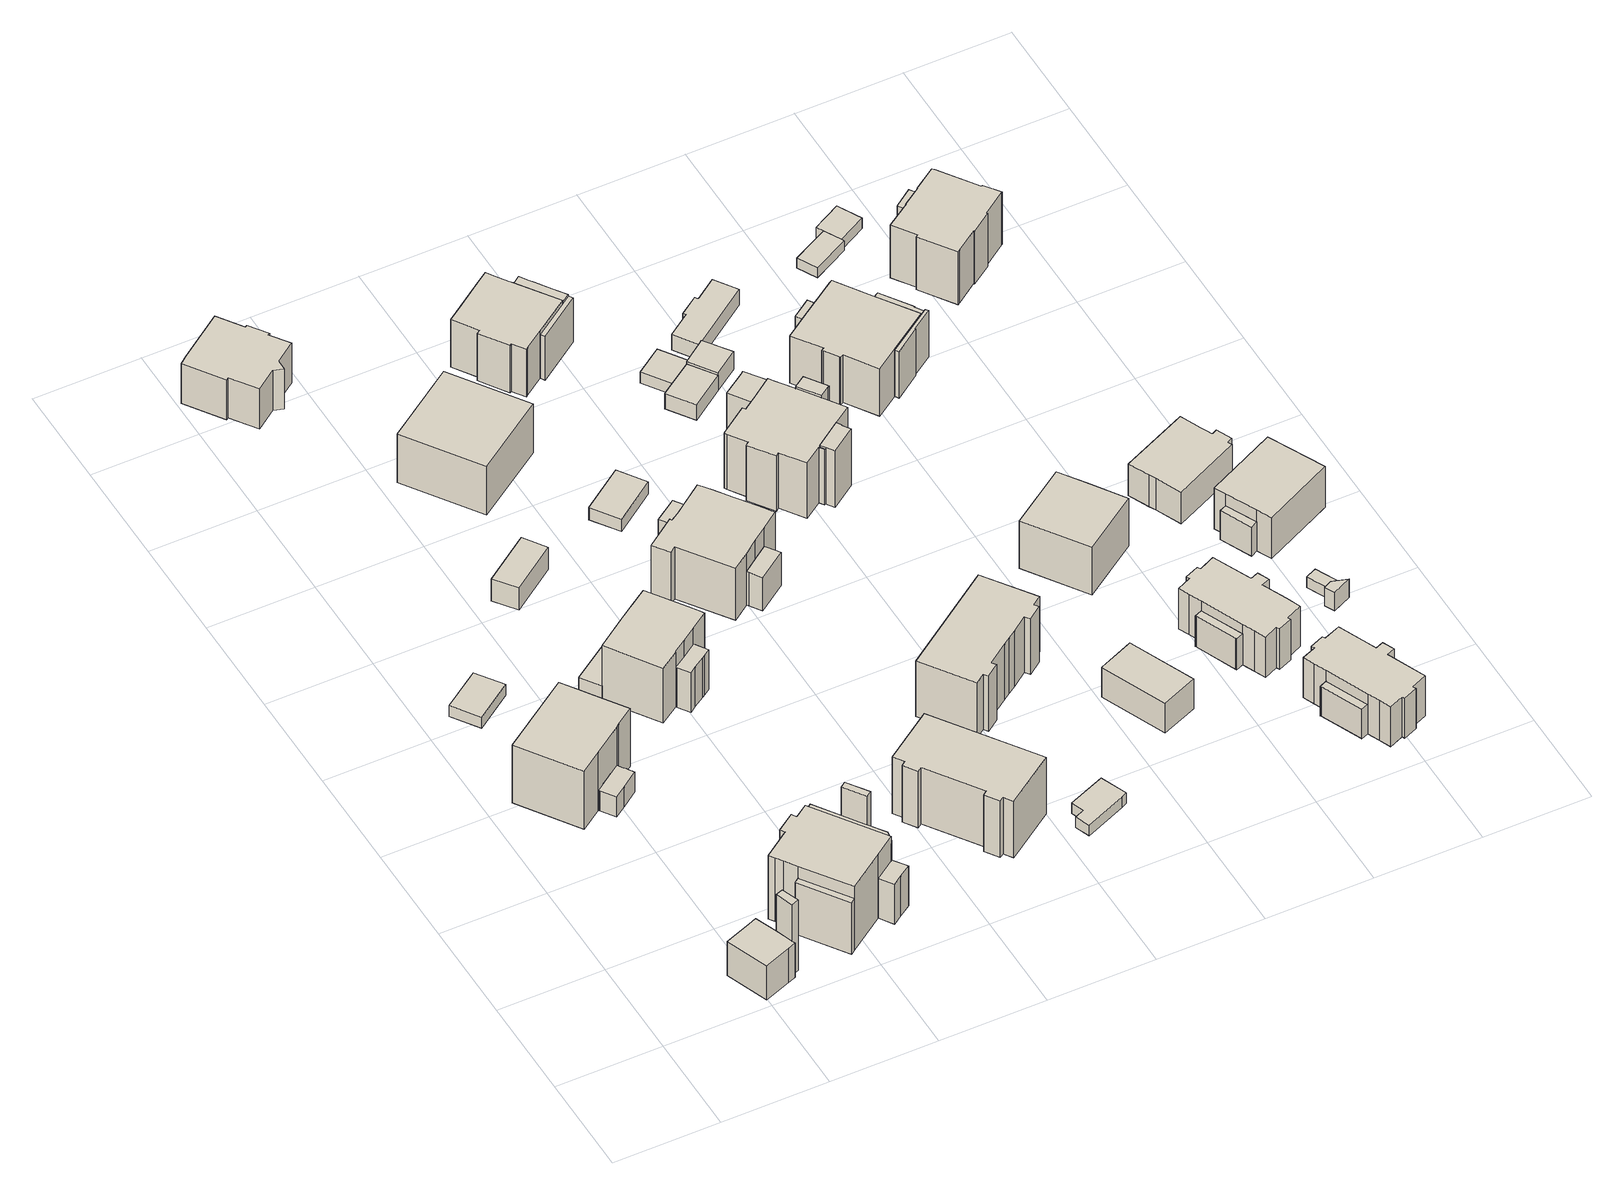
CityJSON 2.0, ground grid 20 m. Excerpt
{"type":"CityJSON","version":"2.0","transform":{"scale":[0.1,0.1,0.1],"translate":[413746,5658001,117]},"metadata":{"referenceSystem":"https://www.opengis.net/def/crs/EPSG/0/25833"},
"CityObjects":{
"building1":{"type":"Building","attributes":{"Dachtyp_tdc":"tdcGableRoof","Gemeindeschluessel":14612000,"Dachneigung":21.41,"QualitaetDacherkennung":20,"Geometrietyp2DReferenz":"3000","measuredHeight":9.11,"function":"31001_9998","roofType":"3100"},"geometry":[{"type":"Solid","lod":"1","boundaries":[[[[0,1,2,3,4,5,6,7]],[[8,9,10,11,12,13,14,15]],[[7,9,8,0]],[[6,10,9,7]],[[5,11,10,6]],[[4,12,11,5]],[[3,13,12,4]],[[2,14,13,3]],[[1,15,14,2]],[[0,8,15,1]]]]}]},
"building2":{"type":"Building","attributes":{"Dachtyp_tdc":"tdcFreeFormRoof","Gemeindeschluessel":14612000,"Dachneigung":42.29,"QualitaetDacherkennung":13,"Geometrietyp2DReferenz":"3000","measuredHeight":16.33,"function":"31001_9998","roofType":"5000"},"geometry":[{"type":"Solid","lod":"1","boundaries":[[[[16,17,18,19,20]],[[21,22,23,24,25]],[[20,22,21,16]],[[19,23,22,20]],[[18,24,23,19]],[[17,25,24,18]],[[16,21,25,17]]]]}]},
"building3":{"type":"Building","attributes":{"Gemeindeschluessel":14612000,"Geometrietyp2DReferenz":"3000","function":"31001_9998","roofType":"9999"},"children":["building3-1","building3-2"]},
"building3-1":{"type":"BuildingPart","attributes":{"Dachtyp_tdc":"tdcHipRoof","Dachneigung":35.05,"QualitaetDacherkennung":49,"Geometrietyp2DReferenz":"3000","measuredHeight":15.62,"roofType":"3200"},"parents":["building3"],"geometry":[{"type":"Solid","lod":"1","boundaries":[[[[26,27,28,29,30,31,32,33,34,35]],[[36,37,38,39,40,41,42,43,44,45]],[[35,36,45,26]],[[34,37,36,35]],[[33,38,37,34]],[[32,39,38,33]],[[31,40,39,32]],[[30,41,40,31]],[[29,42,41,30]],[[28,43,42,29]],[[27,44,43,28]],[[26,45,44,27]]]]}]},
"building3-2":{"type":"BuildingPart","attributes":{"Dachtyp_tdc":"tdcGableRoof","Dachneigung":49.03,"QualitaetDacherkennung":6,"Geometrietyp2DReferenz":"3000","measuredHeight":7.03,"roofType":"3100"},"parents":["building3"],"geometry":[{"type":"Solid","lod":"1","boundaries":[[[[46,47,48,49,50,51,52,53,54,55,56,57,58,59,60,61,62]],[[36,63,45,64,65,66,67,68,69,70,71,72,73,74,75,76,77]],[[61,63,36,62]],[[60,45,63,61]],[[59,64,45,60]],[[58,65,64,59]],[[57,66,65,58]],[[56,67,66,57]],[[55,68,67,56]],[[54,69,68,55]],[[53,70,69,54]],[[52,71,70,53]],[[51,72,71,52]],[[50,73,72,51]],[[49,74,73,50]],[[48,75,74,49]],[[47,76,75,48]],[[46,77,76,47]],[[62,36,77,46]]]]}]},
"building4":{"type":"Building","attributes":{"Dachtyp_tdc":"tdcPolyFlatRoof","Gemeindeschluessel":14612000,"Dachneigung":0,"QualitaetDacherkennung":64,"Geometrietyp2DReferenz":"3000","measuredHeight":2.48,"function":"31001_9998","roofType":"1000"},"geometry":[{"type":"Solid","lod":"1","boundaries":[[[[78,79,80,81]],[[82,83,84,85]],[[81,83,82,78]],[[80,84,83,81]],[[79,85,84,80]],[[78,82,85,79]]]]}]},
"building5":{"type":"Building","attributes":{"Gemeindeschluessel":14612000,"Geometrietyp2DReferenz":"3000","function":"31001_9998","roofType":"9999"},"children":["building5-1","building5-2","building5-3","building5-4","building5-5","building5-6"]},
"building5-1":{"type":"BuildingPart","attributes":{"Dachtyp_tdc":"tdcFreeFormRoof","Dachneigung":59.64,"QualitaetDacherkennung":2,"Geometrietyp2DReferenz":"3000","measuredHeight":18.87,"roofType":"5000"},"parents":["building5"],"geometry":[{"type":"Solid","lod":"1","boundaries":[[[[86,87,88,89]],[[90,91,92,93]],[[89,91,90,86]],[[88,92,91,89]],[[87,93,92,88]],[[86,90,93,87]]]]}]},
"building5-2":{"type":"BuildingPart","attributes":{"Dachtyp_tdc":"tdcTentRoof","Dachneigung":27.71,"QualitaetDacherkennung":39,"Geometrietyp2DReferenz":"3000","measuredHeight":16.35,"roofType":"3500"},"parents":["building5"],"geometry":[{"type":"Solid","lod":"1","boundaries":[[[[94,95,96,97,98,99,100,101,102,103,104,105]],[[106,107,108,109,110,111,112,113,114,115,116,117]],[[105,107,106,94]],[[104,108,107,105]],[[103,109,108,104]],[[102,110,109,103]],[[101,111,110,102]],[[100,112,111,101]],[[99,113,112,100]],[[98,114,113,99]],[[97,115,114,98]],[[96,116,115,97]],[[95,117,116,96]],[[94,106,117,95]]]]}]},
"building5-3":{"type":"BuildingPart","attributes":{"Dachtyp_tdc":"tdcPolyFlatRoof","Dachneigung":59.99,"QualitaetDacherkennung":26,"Geometrietyp2DReferenz":"3000","measuredHeight":12.76,"roofType":"2100"},"parents":["building5"],"geometry":[{"type":"Solid","lod":"1","boundaries":[[[[118,119,120,121]],[[122,112,111,123]],[[121,112,122,118]],[[120,111,112,121]],[[119,123,111,120]],[[118,122,123,119]]]]}]},
"building5-4":{"type":"BuildingPart","attributes":{"Dachtyp_tdc":"tdcPolyFlatRoof","Dachneigung":0,"QualitaetDacherkennung":16,"Geometrietyp2DReferenz":"3000","measuredHeight":13.18,"roofType":"1000"},"parents":["building5"],"geometry":[{"type":"Solid","lod":"1","boundaries":[[[[124,125,126,127,128,129,130]],[[131,109,108,107,132,133,134]],[[130,109,131,124]],[[129,108,109,130]],[[128,107,108,129]],[[127,132,107,128]],[[126,133,132,127]],[[125,134,133,126]],[[124,131,134,125]]]]}]},
"building5-5":{"type":"BuildingPart","attributes":{"Dachtyp_tdc":"tdcPolyFlatRoof","Dachneigung":0,"QualitaetDacherkennung":54,"Geometrietyp2DReferenz":"3000","measuredHeight":9.12,"roofType":"1000"},"parents":["building5"],"geometry":[{"type":"Solid","lod":"1","boundaries":[[[[135,136,137,138,139]],[[109,140,141,142,110]],[[138,140,109,139]],[[137,141,140,138]],[[136,142,141,137]],[[135,110,142,136]],[[139,109,110,135]]]]}]},
"building5-6":{"type":"BuildingPart","attributes":{"Dachtyp_tdc":"tdcFreeFormRoof","Dachneigung":75.92,"QualitaetDacherkennung":26,"Geometrietyp2DReferenz":"3000","measuredHeight":13,"roofType":"5000"},"parents":["building5"],"geometry":[{"type":"Solid","lod":"1","boundaries":[[[[143,144,145,146,147]],[[148,90,93,133,132]],[[147,90,148,143]],[[146,93,90,147]],[[145,133,93,146]],[[144,132,133,145]],[[143,148,132,144]]]]}]},
"building6":{"type":"Building","attributes":{"Dachtyp_tdc":"tdcHipRoof","Gemeindeschluessel":14612000,"Dachneigung":18.94,"QualitaetDacherkennung":53,"Geometrietyp2DReferenz":"3000","measuredHeight":10.47,"function":"31001_9998","roofType":"3200"},"geometry":[{"type":"Solid","lod":"1","boundaries":[[[[149,150,151,152,153,154,155,156,157,158,159,160,161,162,163]],[[164,165,166,167,168,169,170,171,172,173,174,175,176,177,178]],[[163,165,164,149]],[[162,166,165,163]],[[161,167,166,162]],[[160,168,167,161]],[[159,169,168,160]],[[158,170,169,159]],[[157,171,170,158]],[[156,172,171,157]],[[155,173,172,156]],[[154,174,173,155]],[[153,175,174,154]],[[152,176,175,153]],[[151,177,176,152]],[[150,178,177,151]],[[149,164,178,150]]]]}]},
"building7":{"type":"Building","attributes":{"Gemeindeschluessel":14612000,"Geometrietyp2DReferenz":"3000","function":"31001_9998","roofType":"9999"},"children":["building7-1","building7-2","building7-3","building7-4"]},
"building7-1":{"type":"BuildingPart","attributes":{"Dachtyp_tdc":"tdcPolyFlatRoof","Dachneigung":5.6,"QualitaetDacherkennung":37,"Geometrietyp2DReferenz":"3000","measuredHeight":6.48,"roofType":"2100"},"parents":["building7"],"geometry":[{"type":"Solid","lod":"1","boundaries":[[[[179,180,181,182,183,184,185,186]],[[187,188,189,190,191,192,193,194]],[[185,188,187,186]],[[184,189,188,185]],[[183,190,189,184]],[[182,191,190,183]],[[181,192,191,182]],[[180,193,192,181]],[[179,194,193,180]],[[186,187,194,179]]]]}]},
"building7-2":{"type":"BuildingPart","attributes":{"Dachtyp_tdc":"tdcFreeFormRoof","Dachneigung":27.62,"QualitaetDacherkennung":18,"Geometrietyp2DReferenz":"3000","measuredHeight":3.86,"roofType":"5000"},"parents":["building7"],"geometry":[{"type":"Solid","lod":"1","boundaries":[[[[195,196,197,198]],[[199,200,201,202]],[[198,200,199,195]],[[197,201,200,198]],[[196,202,201,197]],[[195,199,202,196]]]]}]},
"building7-3":{"type":"BuildingPart","attributes":{"Dachtyp_tdc":"tdcGableRoof","Dachneigung":28.64,"QualitaetDacherkennung":54,"Geometrietyp2DReferenz":"3000","measuredHeight":14.42,"roofType":"3100"},"parents":["building7"],"geometry":[{"type":"Solid","lod":"1","boundaries":[[[[203,204,205,206,207,208,209,210,211,212,213,214,215]],[[187,194,216,217,218,219,220,221,222,201,223,200,224]],[[215,194,187,203]],[[214,216,194,215]],[[213,217,216,214]],[[212,218,217,213]],[[211,219,218,212]],[[210,220,219,211]],[[209,221,220,210]],[[208,222,221,209]],[[207,201,222,208]],[[206,223,201,207]],[[205,200,223,206]],[[204,224,200,205]],[[203,187,224,204]]]]}]},
"building7-4":{"type":"BuildingPart","attributes":{"Dachtyp_tdc":"tdcGableRoof","Dachneigung":47.42,"QualitaetDacherkennung":2,"Geometrietyp2DReferenz":"3000","measuredHeight":11.11,"roofType":"3100"},"parents":["building7"],"geometry":[{"type":"Solid","lod":"1","boundaries":[[[[225,226,227,228,229,230,231,232,233,234,235]],[[236,237,238,239,240,241,221,220,242,218,243]],[[235,237,236,225]],[[234,238,237,235]],[[233,239,238,234]],[[232,240,239,233]],[[231,241,240,232]],[[230,221,241,231]],[[229,220,221,230]],[[228,242,220,229]],[[227,218,242,228]],[[226,243,218,227]],[[225,236,243,226]]]]}]},
"building8":{"type":"Building","attributes":{"Dachtyp_tdc":"tdcHipAndGableRoof","Gemeindeschluessel":14612000,"Dachneigung":66.53,"QualitaetDacherkennung":8,"Geometrietyp2DReferenz":"3000","measuredHeight":8.51,"function":"31001_9998","roofType":"5000"},"geometry":[{"type":"Solid","lod":"1","boundaries":[[[[244,245,246,247]],[[248,249,250,251]],[[247,249,248,244]],[[246,250,249,247]],[[245,251,250,246]],[[244,248,251,245]]]]}]},
"building9":{"type":"Building","attributes":{"Dachtyp_tdc":"tdcPolyFlatRoof","Gemeindeschluessel":14612000,"Dachneigung":0,"QualitaetDacherkennung":41,"Geometrietyp2DReferenz":"3000","measuredHeight":11.08,"function":"31001_9998","roofType":"1000"},"geometry":[{"type":"Solid","lod":"1","boundaries":[[[[252,253,254,255]],[[256,257,258,259]],[[255,257,256,252]],[[254,258,257,255]],[[253,259,258,254]],[[252,256,259,253]]]]}]},
"building10":{"type":"Building","attributes":{"Dachtyp_tdc":"tdcFreeFormRoof","Gemeindeschluessel":14612000,"Dachneigung":40.19,"QualitaetDacherkennung":58,"Geometrietyp2DReferenz":"3000","measuredHeight":15.66,"function":"31001_9998","roofType":"5000"},"geometry":[{"type":"Solid","lod":"1","boundaries":[[[[260,261,262,263,264,265,266,267,268,269,270,271]],[[272,273,274,275,276,277,278,279,280,281,282,283]],[[271,273,272,260]],[[270,274,273,271]],[[269,275,274,270]],[[268,276,275,269]],[[267,277,276,268]],[[266,278,277,267]],[[265,279,278,266]],[[264,280,279,265]],[[263,281,280,264]],[[262,282,281,263]],[[261,283,282,262]],[[260,272,283,261]]]]}]},
"building11":{"type":"Building","attributes":{"Gemeindeschluessel":14612000,"Geometrietyp2DReferenz":"3000","function":"31001_9998","roofType":"9999"},"children":["building11-1","building11-2","building11-3","building11-4"]},
"building11-1":{"type":"BuildingPart","attributes":{"Dachtyp_tdc":"tdcPolyFlatRoof","Dachneigung":0,"QualitaetDacherkennung":59,"Geometrietyp2DReferenz":"3000","measuredHeight":6.17,"roofType":"1000"},"parents":["building11"],"geometry":[{"type":"Solid","lod":"1","boundaries":[[[[284,285,286,287]],[[288,289,290,291]],[[287,289,288,284]],[[286,290,289,287]],[[285,291,290,286]],[[284,288,291,285]]]]}]},
"building11-2":{"type":"BuildingPart","attributes":{"Dachtyp_tdc":"tdcPolyFlatRoof","Dachneigung":0,"QualitaetDacherkennung":44,"Geometrietyp2DReferenz":"3000","measuredHeight":6.23,"roofType":"1000"},"parents":["building11"],"geometry":[{"type":"Solid","lod":"1","boundaries":[[[[292,293,294,295]],[[296,297,298,299]],[[295,297,296,292]],[[294,298,297,295]],[[293,299,298,294]],[[292,296,299,293]]]]}]},
"building11-3":{"type":"BuildingPart","attributes":{"Dachtyp_tdc":"tdcHipAndGableRoof","Dachneigung":45.97,"QualitaetDacherkennung":5,"Geometrietyp2DReferenz":"3000","measuredHeight":8.82,"roofType":"5000"},"parents":["building11"],"geometry":[{"type":"Solid","lod":"1","boundaries":[[[[300,301,302,303,304,305,306]],[[307,308,309,310,311,312,313]],[[306,308,307,300]],[[305,309,308,306]],[[304,310,309,305]],[[303,311,310,304]],[[302,312,311,303]],[[301,313,312,302]],[[300,307,313,301]]]]}]},
"building11-4":{"type":"BuildingPart","attributes":{"Dachtyp_tdc":"tdcGableRoof","Dachneigung":24.69,"QualitaetDacherkennung":29,"Geometrietyp2DReferenz":"3000","measuredHeight":13.78,"roofType":"3100"},"parents":["building11"],"geometry":[{"type":"Solid","lod":"1","boundaries":[[[[314,315,316,317,318,319,320,321,322,323,324,325,326,327,328,329,330]],[[331,299,298,332,333,308,334,313,335,336,337,338,339,340,341,288,291]],[[330,299,331,314]],[[329,298,299,330]],[[328,332,298,329]],[[327,333,332,328]],[[326,308,333,327]],[[325,334,308,326]],[[324,313,334,325]],[[323,335,313,324]],[[322,336,335,323]],[[321,337,336,322]],[[320,338,337,321]],[[319,339,338,320]],[[318,340,339,319]],[[317,341,340,318]],[[316,288,341,317]],[[315,291,288,316]],[[314,331,291,315]]]]}]},
"building12":{"type":"Building","attributes":{"Dachtyp_tdc":"tdcPolyFlatRoof","Gemeindeschluessel":14612000,"Dachneigung":0,"QualitaetDacherkennung":60,"Geometrietyp2DReferenz":"3000","measuredHeight":2.71,"function":"31001_9998","roofType":"1000"},"geometry":[{"type":"Solid","lod":"1","boundaries":[[[[342,343,344,345]],[[346,347,348,349]],[[345,347,346,342]],[[344,348,347,345]],[[343,349,348,344]],[[342,346,349,343]]]]}]},
"building13":{"type":"Building","attributes":{"Dachtyp_tdc":"tdcPolyFlatRoof","Gemeindeschluessel":14612000,"Dachneigung":4.47,"QualitaetDacherkennung":58,"Geometrietyp2DReferenz":"3000","measuredHeight":2.59,"function":"31001_9998","roofType":"2100"},"geometry":[{"type":"Solid","lod":"1","boundaries":[[[[350,351,352,353,354,355,356]],[[357,358,359,360,361,362,363]],[[356,358,357,350]],[[355,359,358,356]],[[354,360,359,355]],[[353,361,360,354]],[[352,362,361,353]],[[351,363,362,352]],[[350,357,363,351]]]]}]},
"building14":{"type":"Building","attributes":{"Dachtyp_tdc":"tdcFreeFormRoof","Gemeindeschluessel":14612000,"Dachneigung":40.86,"QualitaetDacherkennung":66,"Geometrietyp2DReferenz":"3000","measuredHeight":15.52,"function":"31001_9998","roofType":"5000"},"geometry":[{"type":"Solid","lod":"1","boundaries":[[[[364,365,366,367,368,369,370,371,372,373,374,375,376,377,378]],[[379,380,381,382,383,384,385,386,387,388,389,390,391,392,393]],[[378,380,379,364]],[[377,381,380,378]],[[376,382,381,377]],[[375,383,382,376]],[[374,384,383,375]],[[373,385,384,374]],[[372,386,385,373]],[[371,387,386,372]],[[370,388,387,371]],[[369,389,388,370]],[[368,390,389,369]],[[367,391,390,368]],[[366,392,391,367]],[[365,393,392,366]],[[364,379,393,365]]]]}]},
"building15":{"type":"Building","attributes":{"Gemeindeschluessel":14612000,"Geometrietyp2DReferenz":"3000","function":"31001_9998","roofType":"9999"},"children":["building15-1","building15-2","building15-3"]},
"building15-1":{"type":"BuildingPart","attributes":{"Dachtyp_tdc":"tdcHipRoof","Dachneigung":10.95,"QualitaetDacherkennung":28,"Geometrietyp2DReferenz":"3000","measuredHeight":12.32,"roofType":"3200"},"parents":["building15"],"geometry":[{"type":"Solid","lod":"1","boundaries":[[[[394,395,396,397,398,399,400,401,402,403,404,405,406,407,408]],[[409,410,411,412,413,414,415,416,417,418,419,420,421,422,423]],[[408,410,409,394]],[[407,411,410,408]],[[406,412,411,407]],[[405,413,412,406]],[[404,414,413,405]],[[403,415,414,404]],[[402,416,415,403]],[[401,417,416,402]],[[400,418,417,401]],[[399,419,418,400]],[[398,420,419,399]],[[397,421,420,398]],[[396,422,421,397]],[[395,423,422,396]],[[394,409,423,395]]]]}]},
"building15-2":{"type":"BuildingPart","attributes":{"Dachtyp_tdc":"tdcPolyFlatRoof","Dachneigung":33.27,"QualitaetDacherkennung":66,"Geometrietyp2DReferenz":"3000","measuredHeight":10.95,"roofType":"2100"},"parents":["building15"],"geometry":[{"type":"Solid","lod":"1","boundaries":[[[[424,425,426,427,428,429,430,431]],[[432,433,434,435,436,437,419,418]],[[431,433,432,424]],[[430,434,433,431]],[[429,435,434,430]],[[428,436,435,429]],[[427,437,436,428]],[[426,419,437,427]],[[425,418,419,426]],[[424,432,418,425]]]]}]},
"building15-3":{"type":"BuildingPart","attributes":{"Dachtyp_tdc":"tdcPolyFlatRoof","Dachneigung":33.32,"QualitaetDacherkennung":48,"Geometrietyp2DReferenz":"3000","measuredHeight":10.34,"roofType":"2100"},"parents":["building15"],"geometry":[{"type":"Solid","lod":"1","boundaries":[[[[438,439,440,441]],[[442,420,437,443]],[[441,420,442,438]],[[440,437,420,441]],[[439,443,437,440]],[[438,442,443,439]]]]}]},
"building16":{"type":"Building","attributes":{"Gemeindeschluessel":14612000,"Geometrietyp2DReferenz":"3000","function":"31001_9998","roofType":"9999"},"children":["building16-1","building16-2","building16-3","building16-4"]},
"building16-1":{"type":"BuildingPart","attributes":{"Dachtyp_tdc":"tdcPolyFlatRoof","Dachneigung":25.84,"QualitaetDacherkennung":28,"Geometrietyp2DReferenz":"3000","measuredHeight":13.62,"roofType":"2100"},"parents":["building16"],"geometry":[{"type":"Solid","lod":"1","boundaries":[[[[444,445,446,447,448,449,450]],[[451,452,453,454,455,456,457]],[[450,452,451,444]],[[449,453,452,450]],[[448,454,453,449]],[[447,455,454,448]],[[446,456,455,447]],[[445,457,456,446]],[[444,451,457,445]]]]}]},
"building16-2":{"type":"BuildingPart","attributes":{"Dachtyp_tdc":"tdcFreeFormRoof","Dachneigung":25.78,"QualitaetDacherkennung":55,"Geometrietyp2DReferenz":"3000","measuredHeight":14.5,"roofType":"5000"},"parents":["building16"],"geometry":[{"type":"Solid","lod":"1","boundaries":[[[[458,459,460,461,462,463,464,465,466,467,468,469,470,471,472,473,474,475,476,477,478,479,480,481]],[[482,483,484,485,486,487,488,489,490,491,453,492,452,451,493,494,495,496,497,498,499,500,501,502]],[[481,483,482,458]],[[480,484,483,481]],[[479,485,484,480]],[[478,486,485,479]],[[477,487,486,478]],[[476,488,487,477]],[[475,489,488,476]],[[474,490,489,475]],[[473,491,490,474]],[[472,453,491,473]],[[471,492,453,472]],[[470,452,492,471]],[[469,451,452,470]],[[468,493,451,469]],[[467,494,493,468]],[[466,495,494,467]],[[465,496,495,466]],[[464,497,496,465]],[[463,498,497,464]],[[462,499,498,463]],[[461,500,499,462]],[[460,501,500,461]],[[459,502,501,460]],[[458,482,502,459]]]]}]},
"building16-3":{"type":"BuildingPart","attributes":{"Dachtyp_tdc":"tdcCutGableRoof","Dachneigung":26.42,"QualitaetDacherkennung":43,"Geometrietyp2DReferenz":"3000","measuredHeight":13.61,"roofType":"9999"},"parents":["building16"],"geometry":[{"type":"Solid","lod":"1","boundaries":[[[[503,504,505,506,507]],[[508,509,510,487,486]],[[507,509,508,503]],[[506,510,509,507]],[[505,487,510,506]],[[504,486,487,505]],[[503,508,486,504]]]]}]},
"building16-4":{"type":"BuildingPart","attributes":{"Dachtyp_tdc":"tdcHipAndGableRoof","Dachneigung":23.86,"QualitaetDacherkennung":70,"Geometrietyp2DReferenz":"3000","measuredHeight":12.22,"roofType":"5000"},"parents":["building16"],"geometry":[{"type":"Solid","lod":"1","boundaries":[[[[511,512,513,514,515,516,517,518]],[[485,484,519,483,520,521,522,523]],[[518,484,485,511]],[[517,519,484,518]],[[516,483,519,517]],[[515,520,483,516]],[[514,521,520,515]],[[513,522,521,514]],[[512,523,522,513]],[[511,485,523,512]]]]}]},
"building17":{"type":"Building","attributes":{"Dachtyp_tdc":"tdcPolyFlatRoof","Gemeindeschluessel":14612000,"Dachneigung":5.53,"QualitaetDacherkennung":69,"Geometrietyp2DReferenz":"3000","measuredHeight":3.81,"function":"31001_9998","roofType":"2100"},"geometry":[{"type":"Solid","lod":"1","boundaries":[[[[524,525,526,527,528]],[[529,530,531,532,533]],[[528,530,529,524]],[[527,531,530,528]],[[526,532,531,527]],[[525,533,532,526]],[[524,529,533,525]]]]}]},
"building18":{"type":"Building","attributes":{"Dachtyp_tdc":"tdcPolyFlatRoof","Gemeindeschluessel":14612000,"Dachneigung":0,"QualitaetDacherkennung":80,"Geometrietyp2DReferenz":"3000","measuredHeight":2.5,"function":"31001_9998","roofType":"1000"},"geometry":[{"type":"Solid","lod":"1","boundaries":[[[[534,535,536,537,538]],[[539,540,541,542,543]],[[538,540,539,534]],[[537,541,540,538]],[[536,542,541,537]],[[535,543,542,536]],[[534,539,543,535]]]]}]},
"building19":{"type":"Building","attributes":{"Dachtyp_tdc":"tdcHipRoof","Gemeindeschluessel":14612000,"Dachneigung":21.93,"QualitaetDacherkennung":66,"Geometrietyp2DReferenz":"3000","measuredHeight":7.54,"function":"31001_9998","roofType":"3200"},"geometry":[{"type":"Solid","lod":"1","boundaries":[[[[544,545,546,547]],[[548,549,550,551]],[[547,549,548,544]],[[546,550,549,547]],[[545,551,550,546]],[[544,548,551,545]]]]}]},
"building20":{"type":"Building","attributes":{"Dachtyp_tdc":"tdcPolyFlatRoof","Gemeindeschluessel":14612000,"Dachneigung":4.64,"QualitaetDacherkennung":75,"Geometrietyp2DReferenz":"3000","measuredHeight":4.17,"function":"31001_9998","roofType":"2100"},"geometry":[{"type":"Solid","lod":"1","boundaries":[[[[552,553,554,555,556,557]],[[558,559,560,561,562,563]],[[557,559,558,552]],[[556,560,559,557]],[[555,561,560,556]],[[554,562,561,555]],[[553,563,562,554]],[[552,558,563,553]]]]}]},
"building21":{"type":"Building","attributes":{"Dachtyp_tdc":"tdcPolyFlatRoof","Gemeindeschluessel":14612000,"Dachneigung":0,"QualitaetDacherkennung":82,"Geometrietyp2DReferenz":"3000","measuredHeight":3.43,"function":"31001_9998","roofType":"1000"},"geometry":[{"type":"Solid","lod":"1","boundaries":[[[[564,565,566,567,568,569,570,571,572]],[[562,561,573,574,575,576,577,578,579]],[[572,561,562,564]],[[571,573,561,572]],[[570,574,573,571]],[[569,575,574,570]],[[568,576,575,569]],[[567,577,576,568]],[[566,578,577,567]],[[565,579,578,566]],[[564,562,579,565]]]]}]},
"building22":{"type":"Building","attributes":{"Dachtyp_tdc":"tdcFreeFormRoof","Gemeindeschluessel":14612000,"Dachneigung":44.27,"QualitaetDacherkennung":74,"Geometrietyp2DReferenz":"3000","measuredHeight":13.96,"function":"31001_9998","roofType":"5000"},"geometry":[{"type":"Solid","lod":"1","boundaries":[[[[580,581,582,583,584]],[[585,586,587,588,589]],[[584,586,585,580]],[[583,587,586,584]],[[582,588,587,583]],[[581,589,588,582]],[[580,585,589,581]]]]}]},
"building23":{"type":"Building","attributes":{"Gemeindeschluessel":14612000,"Geometrietyp2DReferenz":"3000","function":"31001_9998","roofType":"9999"},"children":["building23-1","building23-2"]},
"building23-1":{"type":"BuildingPart","attributes":{"Dachtyp_tdc":"tdcFreeFormRoof","Dachneigung":68.96,"QualitaetDacherkennung":30,"Geometrietyp2DReferenz":"3000","measuredHeight":7.98,"roofType":"5000"},"parents":["building23"],"geometry":[{"type":"Solid","lod":"1","boundaries":[[[[590,591,592,593,594,595]],[[596,597,598,599,600,601]],[[595,597,596,590]],[[594,598,597,595]],[[593,599,598,594]],[[592,600,599,593]],[[591,601,600,592]],[[590,596,601,591]]]]}]},
"building23-2":{"type":"BuildingPart","attributes":{"Dachtyp_tdc":"tdcPolyFlatRoof","Dachneigung":7.3,"QualitaetDacherkennung":71,"Geometrietyp2DReferenz":"3000","measuredHeight":9.9,"roofType":"2100"},"parents":["building23"],"geometry":[{"type":"Solid","lod":"1","boundaries":[[[[602,603,604,605,606,607,608,609,610,611,612,613,614,615,616,617,618,619,620,621,622]],[[600,623,624,625,626,627,628,629,630,631,632,633,634,635,636,637,638,639,640,641,601]],[[621,623,600,622]],[[620,624,623,621]],[[619,625,624,620]],[[618,626,625,619]],[[617,627,626,618]],[[616,628,627,617]],[[615,629,628,616]],[[614,630,629,615]],[[613,631,630,614]],[[612,632,631,613]],[[611,633,632,612]],[[610,634,633,611]],[[609,635,634,610]],[[608,636,635,609]],[[607,637,636,608]],[[606,638,637,607]],[[605,639,638,606]],[[604,640,639,605]],[[603,641,640,604]],[[602,601,641,603]],[[622,600,601,602]]]]}]},
"building24":{"type":"Building","attributes":{"Gemeindeschluessel":14612000,"Geometrietyp2DReferenz":"3000","function":"31001_9998","roofType":"9999"},"children":["building24-1","building24-2","building24-3","building24-4"]},
"building24-1":{"type":"BuildingPart","attributes":{"Dachtyp_tdc":"tdcFreeFormRoof","Dachneigung":75.01,"QualitaetDacherkennung":14,"Geometrietyp2DReferenz":"3000","measuredHeight":11.57,"roofType":"5000"},"parents":["building24"],"geometry":[{"type":"Solid","lod":"1","boundaries":[[[[642,643,644,645,646,647]],[[648,649,650,651,652,653]],[[647,649,648,642]],[[646,650,649,647]],[[645,651,650,646]],[[644,652,651,645]],[[643,653,652,644]],[[642,648,653,643]]]]}]},
"building24-2":{"type":"BuildingPart","attributes":{"Dachtyp_tdc":"tdcHipAndGableRoof","Dachneigung":13.66,"QualitaetDacherkennung":40,"Geometrietyp2DReferenz":"3000","measuredHeight":11.8,"roofType":"5000"},"parents":["building24"],"geometry":[{"type":"Solid","lod":"1","boundaries":[[[[654,655,656,657,658,659,660,661,662,663,664,665,666,667,668]],[[669,652,670,671,672,673,674,675,676,677,678,679,680,681,682]],[[668,652,669,654]],[[667,670,652,668]],[[666,671,670,667]],[[665,672,671,666]],[[664,673,672,665]],[[663,674,673,664]],[[662,675,674,663]],[[661,676,675,662]],[[660,677,676,661]],[[659,678,677,660]],[[658,679,678,659]],[[657,680,679,658]],[[656,681,680,657]],[[655,682,681,656]],[[654,669,682,655]]]]}]},
"building24-3":{"type":"BuildingPart","attributes":{"Dachtyp_tdc":"tdcPolyFlatRoof","Dachneigung":0,"QualitaetDacherkennung":58,"Geometrietyp2DReferenz":"3000","measuredHeight":4.84,"roofType":"1000"},"parents":["building24"],"geometry":[{"type":"Solid","lod":"1","boundaries":[[[[683,684,685,686,687,688]],[[689,679,678,690,691,692]],[[688,679,689,683]],[[687,678,679,688]],[[686,690,678,687]],[[685,691,690,686]],[[684,692,691,685]],[[683,689,692,684]]]]}]},
"building24-4":{"type":"BuildingPart","attributes":{"Dachtyp_tdc":"tdcFreeFormRoof","Dachneigung":11.71,"QualitaetDacherkennung":19,"Geometrietyp2DReferenz":"3000","measuredHeight":10.3,"roofType":"5000"},"parents":["building24"],"geometry":[{"type":"Solid","lod":"1","boundaries":[[[[693,694,695,696,697,698]],[[699,700,653,682,681,701]],[[698,700,699,693]],[[697,653,700,698]],[[696,682,653,697]],[[695,681,682,696]],[[694,701,681,695]],[[693,699,701,694]]]]}]},
"building25":{"type":"Building","attributes":{"Dachtyp_tdc":"tdcPolyFlatRoof","Gemeindeschluessel":14612000,"Dachneigung":0,"QualitaetDacherkennung":65,"Geometrietyp2DReferenz":"3000","measuredHeight":2.42,"function":"31001_9998","roofType":"1000"},"geometry":[{"type":"Solid","lod":"1","boundaries":[[[[702,703,704,705,706]],[[587,586,707,708,709]],[[706,586,587,702]],[[705,707,586,706]],[[704,708,707,705]],[[703,709,708,704]],[[702,587,709,703]]]]}]},
"building26":{"type":"Building","attributes":{"Gemeindeschluessel":14612000,"Geometrietyp2DReferenz":"3000","function":"31001_9998","roofType":"9999"},"children":["building26-1","building26-2"]},
"building26-1":{"type":"BuildingPart","attributes":{"Dachtyp_tdc":"tdcPolyFlatRoof","Dachneigung":7.03,"QualitaetDacherkennung":73,"Geometrietyp2DReferenz":"3000","measuredHeight":9.73,"roofType":"2100"},"parents":["building26"],"geometry":[{"type":"Solid","lod":"1","boundaries":[[[[710,711,712,713,714,715,716,717,718,719,720,721,722,723,724,725,726,727,728,729,730]],[[731,732,733,734,735,736,737,738,739,740,741,742,743,744,745,746,747,748,749,750,751]],[[730,731,751,710]],[[729,732,731,730]],[[728,733,732,729]],[[727,734,733,728]],[[726,735,734,727]],[[725,736,735,726]],[[724,737,736,725]],[[723,738,737,724]],[[722,739,738,723]],[[721,740,739,722]],[[720,741,740,721]],[[719,742,741,720]],[[718,743,742,719]],[[717,744,743,718]],[[716,745,744,717]],[[715,746,745,716]],[[714,747,746,715]],[[713,748,747,714]],[[712,749,748,713]],[[711,750,749,712]],[[710,751,750,711]]]]}]},
"building26-2":{"type":"BuildingPart","attributes":{"Dachtyp_tdc":"tdcFreeFormRoof","Dachneigung":67.37,"QualitaetDacherkennung":28,"Geometrietyp2DReferenz":"3000","measuredHeight":7.62,"roofType":"5000"},"parents":["building26"],"geometry":[{"type":"Solid","lod":"1","boundaries":[[[[752,753,754,755,756,757]],[[751,758,759,760,761,731]],[[756,758,751,757]],[[755,759,758,756]],[[754,760,759,755]],[[753,761,760,754]],[[752,731,761,753]],[[757,751,731,752]]]]}]},
"building27":{"type":"Building","attributes":{"Dachtyp_tdc":"tdcPolyFlatRoof","Gemeindeschluessel":14612000,"Dachneigung":5.27,"QualitaetDacherkennung":79,"Geometrietyp2DReferenz":"3000","measuredHeight":2.44,"function":"31001_9998","roofType":"2100"},"geometry":[{"type":"Solid","lod":"1","boundaries":[[[[762,763,764,765,766]],[[767,768,769,770,771]],[[766,768,767,762]],[[765,769,768,766]],[[764,770,769,765]],[[763,771,770,764]],[[762,767,771,763]]]]}]},
"building28":{"type":"Building","attributes":{"Gemeindeschluessel":14612000,"Geometrietyp2DReferenz":"3000","function":"31001_9998","roofType":"9999"},"children":["building28-1","building28-2"]},
"building28-1":{"type":"BuildingPart","attributes":{"Dachtyp_tdc":"tdcPolyFlatRoof","Dachneigung":3.31,"QualitaetDacherkennung":64,"Geometrietyp2DReferenz":"3000","measuredHeight":2.41,"roofType":"2100"},"parents":["building28"],"geometry":[{"type":"Solid","lod":"1","boundaries":[[[[772,773,774,775,776]],[[777,778,779,780,781]],[[776,778,777,772]],[[775,779,778,776]],[[774,780,779,775]],[[773,781,780,774]],[[772,777,781,773]]]]}]},
"building28-2":{"type":"BuildingPart","attributes":{"Dachtyp_tdc":"tdcFreeFormRoof","Dachneigung":63.17,"QualitaetDacherkennung":5,"Geometrietyp2DReferenz":"3000","measuredHeight":5.16,"roofType":"5000"},"parents":["building28"],"geometry":[{"type":"Solid","lod":"1","boundaries":[[[[782,783,784,785]],[[786,787,781,780]],[[785,787,786,782]],[[784,781,787,785]],[[783,780,781,784]],[[782,786,780,783]]]]}]},
"building29":{"type":"Building","attributes":{"Dachtyp_tdc":"tdcGableRoof","Gemeindeschluessel":14612000,"Dachneigung":10.46,"QualitaetDacherkennung":59,"Geometrietyp2DReferenz":"3000","measuredHeight":7.95,"function":"31001_9998","roofType":"3100"},"geometry":[{"type":"Solid","lod":"1","boundaries":[[[[788,789,790,791,792,793,794,795,796,797,798,799]],[[800,801,802,803,804,805,806,807,808,809,810,811]],[[799,801,800,788]],[[798,802,801,799]],[[797,803,802,798]],[[796,804,803,797]],[[795,805,804,796]],[[794,806,805,795]],[[793,807,806,794]],[[792,808,807,793]],[[791,809,808,792]],[[790,810,809,791]],[[789,811,810,790]],[[788,800,811,789]]]]}]},
"building30":{"type":"Building","attributes":{"Dachtyp_tdc":"tdcPolyFlatRoof","Gemeindeschluessel":14612000,"Dachneigung":5,"QualitaetDacherkennung":78,"Geometrietyp2DReferenz":"3000","measuredHeight":2.55,"function":"31001_9998","roofType":"2100"},"geometry":[{"type":"Solid","lod":"1","boundaries":[[[[766,765,812,813,814]],[[815,816,817,818,819]],[[814,816,815,766]],[[813,817,816,814]],[[812,818,817,813]],[[765,819,818,812]],[[766,815,819,765]]]]}]},
"building31":{"type":"Building","attributes":{"Gemeindeschluessel":14612000,"Geometrietyp2DReferenz":"3000","function":"31001_9998","roofType":"9999"},"children":["building31-1","building31-2"]},
"building31-1":{"type":"BuildingPart","attributes":{"Dachtyp_tdc":"tdcGableRoof","Dachneigung":47.08,"QualitaetDacherkennung":3,"Geometrietyp2DReferenz":"3000","measuredHeight":8.64,"roofType":"3100"},"parents":["building31"],"geometry":[{"type":"Solid","lod":"1","boundaries":[[[[820,821,822,823]],[[824,825,826,827]],[[823,824,827,820]],[[822,825,824,823]],[[821,826,825,822]],[[820,827,826,821]]]]}]},
"building31-2":{"type":"BuildingPart","attributes":{"Dachtyp_tdc":"tdcHipRoof","Dachneigung":10,"QualitaetDacherkennung":73,"Geometrietyp2DReferenz":"3000","measuredHeight":9.86,"roofType":"3200"},"parents":["building31"],"geometry":[{"type":"Solid","lod":"1","boundaries":[[[[828,829,830,831,832,833,834]],[[835,836,827,826,837,838,839]],[[834,836,835,828]],[[833,827,836,834]],[[832,826,827,833]],[[831,837,826,832]],[[830,838,837,831]],[[829,839,838,830]],[[828,835,839,829]]]]}]},
"building32":{"type":"Building","attributes":{"Gemeindeschluessel":14612000,"Geometrietyp2DReferenz":"3000","function":"31001_9998","roofType":"9999"},"children":["building32-1","building32-2","building32-3"]},
"building32-1":{"type":"BuildingPart","attributes":{"Dachtyp_tdc":"tdcCutTentRoof","Dachneigung":32.52,"QualitaetDacherkennung":64,"Geometrietyp2DReferenz":"3000","measuredHeight":13.92,"roofType":"9999"},"parents":["building32"],"geometry":[{"type":"Solid","lod":"1","boundaries":[[[[840,841,842,843,844,845,846,847,848,849,850,851,852,853,854,855,856,857,858]],[[859,860,861,862,863,864,865,866,867,868,869,870,871,872,873,874,875,876,877]],[[858,860,859,840]],[[857,861,860,858]],[[856,862,861,857]],[[855,863,862,856]],[[854,864,863,855]],[[853,865,864,854]],[[852,866,865,853]],[[851,867,866,852]],[[850,868,867,851]],[[849,869,868,850]],[[848,870,869,849]],[[847,871,870,848]],[[846,872,871,847]],[[845,873,872,846]],[[844,874,873,845]],[[843,875,874,844]],[[842,876,875,843]],[[841,877,876,842]],[[840,859,877,841]]]]}]},
"building32-2":{"type":"BuildingPart","attributes":{"Dachtyp_tdc":"tdcPolyFlatRoof","Dachneigung":7.12,"QualitaetDacherkennung":53,"Geometrietyp2DReferenz":"3000","measuredHeight":6.45,"roofType":"2100"},"parents":["building32"],"geometry":[{"type":"Solid","lod":"1","boundaries":[[[[878,879,880,881,882,883,884,885]],[[886,887,888,889,890,873,872,871]],[[885,887,886,878]],[[884,888,887,885]],[[883,889,888,884]],[[882,890,889,883]],[[881,873,890,882]],[[880,872,873,881]],[[879,871,872,880]],[[878,886,871,879]]]]}]},
"building32-3":{"type":"BuildingPart","attributes":{"Dachtyp_tdc":"tdcPolyFlatRoof","Dachneigung":29.06,"QualitaetDacherkennung":41,"Geometrietyp2DReferenz":"3000","measuredHeight":11.35,"roofType":"2100"},"parents":["building32"],"geometry":[{"type":"Solid","lod":"1","boundaries":[[[[891,892,893,894,895]],[[896,869,868,867,897]],[[895,869,896,891]],[[894,868,869,895]],[[893,867,868,894]],[[892,897,867,893]],[[891,896,897,892]]]]}]}
},
"vertices":[
[211,99,101],[161,80,101],[191,0,101],[241,19,101],[256,25,101],[254,31,101],[242,64,101],[226,105,101],[211,99,23],[226,105,23],[242,64,23],[254,31,23],[256,25,23],[241,19,23],[191,0,23],[161,80,23],
[256,69,184],[242,64,184],[254,31,184],[268,36,184],[257,66,184],[256,69,24],[257,66,24],[268,36,24],[254,31,24],[242,64,24],
[215,564,142],[222,569,142],[255,592,142],[228,631,142],[211,656,142],[203,668,142],[181,700,142],[47,608,142],[121,499,142],[162,527,142],[162,527,10],[121,499,10],[47,608,10],[181,700,10],[203,668,10],[211,656,10],[228,631,10],[255,592,10],[222,569,10],[215,564,10],
[164,524,56],[181,499,56],[203,514,56],[234,536,56],[233,537,56],[231,540,56],[229,543,56],[227,546,56],[226,548,56],[225,550,56],[222,553,56],[220,556,56],[218,559,56],[217,561,56],[215,564,56],[184,542,56],[162,527,56],[184,542,10],[217,561,10],[218,559,10],[220,556,10],[222,553,10],[225,550,10],[226,548,10],[227,546,10],[229,543,10],[231,540,10],[233,537,10],[234,536,10],[203,514,10],[181,499,10],[164,524,10],
[85,785,33],[155,834,33],[121,882,33],[51,834,33],[85,785,8],[51,834,8],[121,882,8],[155,834,8],
[442,215,205],[469,176,205],[479,183,205],[452,222,205],[442,215,21],[452,222,21],[479,183,21],[469,176,21],
[359,232,166],[326,209,166],[332,201,166],[282,166,166],[289,156,166],[298,143,166],[313,121,166],[372,37,166],[440,84,166],[479,111,166],[389,240,166],[365,223,166],[359,232,21],[365,223,21],[389,240,21],[479,111,21],[440,84,21],[372,37,21],[313,121,21],[298,143,21],[289,156,21],[282,166,21],[332,201,21],[326,209,21],
[304,115,139],[363,30,139],[372,37,139],[313,121,139],[304,115,21],[363,30,21],
[481,113,153],[484,134,153],[460,169,153],[404,250,153],[365,223,153],[389,240,153],[479,111,153],[481,113,21],[404,250,21],[460,169,21],[484,134,21],
[440,84,112],[457,59,112],[475,71,112],[497,86,112],[479,111,112],[497,86,21],[475,71,21],[457,59,21],
[413,257,139],[404,250,139],[460,169,139],[469,176,139],[442,215,139],[413,257,21],
[163,1663,107],[139,1697,107],[135,1694,107],[103,1740,107],[18,1680,107],[7,1671,107],[4,1669,107],[51,1601,107],[55,1604,107],[88,1557,107],[127,1585,107],[145,1579,107],[146,1599,107],[184,1626,107],[159,1661,107],[163,1663,16],[159,1661,16],[184,1626,16],[146,1599,16],[145,1579,16],[127,1585,16],[88,1557,16],[55,1604,16],[51,1601,16],[4,1669,16],[7,1671,16],[18,1680,16],[103,1740,16],[135,1694,16],[139,1697,16],
[453,765,68],[471,777,68],[453,802,68],[457,816,68],[445,833,68],[433,834,68],[426,845,68],[407,832,68],[407,832,7],[426,845,7],[433,834,7],[445,833,7],[457,816,7],[453,802,7],[471,777,7],[453,765,7],
[345,841,40],[264,786,40],[288,751,40],[368,806,40],[345,841,7],[368,806,7],[288,751,7],[264,786,7],
[407,832,132],[373,809,132],[368,806,132],[347,792,132],[288,751,132],[351,658,132],[386,681,132],[386,682,132],[411,698,132],[437,716,132],[470,739,132],[464,749,132],[453,765,132],[464,749,7],[470,739,7],[437,716,7],[411,698,7],[386,682,7],[386,681,7],[351,658,7],[347,792,7],[373,809,7],
[453,692,97],[439,713,97],[437,716,97],[419,704,97],[386,682,97],[386,681,97],[388,679,97],[402,658,97],[415,667,97],[435,680,97],[441,684,97],[453,692,7],[441,684,7],[435,680,7],[415,667,7],[402,658,7],[388,679,7],[419,704,7],[439,713,7],
[325,1099,58],[237,1037,58],[267,997,58],[353,1058,58],[325,1099,8],[353,1058,8],[267,997,8],[237,1037,8],
[320,1208,127],[454,1300,127],[361,1435,127],[227,1343,127],[320,1208,16],[227,1343,16],[361,1435,16],[454,1300,16],
[661,134,156],[678,109,156],[686,114,156],[697,98,156],[791,163,156],[664,345,156],[571,281,156],[584,262,156],[576,256,156],[593,232,156],[601,238,156],[669,140,156],[661,134,27],[669,140,27],[601,238,27],[593,232,27],[576,256,27],[584,262,27],[571,281,27],[664,345,27],[791,163,27],[697,98,27],[686,114,27],[678,109,27],
[558,975,78],[598,1004,78],[572,1041,78],[531,1013,78],[558,975,16],[531,1013,16],[572,1041,16],[598,1004,16],
[650,964,79],[635,953,79],[669,905,79],[685,916,79],[650,964,16],[685,916,16],[669,905,16],[635,953,16],
[623,848,92],[594,827,92],[597,823,92],[611,802,92],[665,840,92],[650,861,92],[647,865,92],[623,848,16],[647,865,16],[650,861,16],[665,840,16],[611,802,16],[597,823,16],[594,827,16],
[615,981,134],[598,1004,134],[558,975,134],[539,961,134],[523,951,134],[521,955,134],[466,916,134],[487,886,134],[498,894,134],[562,804,134],[594,827,134],[620,846,134],[647,865,134],[680,889,134],[676,894,134],[669,905,134],[635,953,134],[615,981,16],[676,894,16],[680,889,16],[620,846,16],[562,804,16],[498,894,16],[487,886,16],[466,916,16],[521,955,16],[523,951,16],[539,961,16],
[461,1121,44],[495,1072,44],[574,1128,44],[540,1177,44],[461,1121,16],[540,1177,16],[574,1128,16],[495,1072,16],
[822,72,66],[900,105,66],[910,110,66],[890,159,66],[821,131,66],[830,107,66],[811,99,66],[822,72,42],[811,99,42],[830,107,42],[821,131,42],[890,159,42],[910,110,42],[900,105,42],
[957,497,154],[893,588,154],[710,460,154],[774,369,154],[792,382,154],[798,374,154],[822,391,154],[816,399,154],[856,427,154],[869,436,154],[884,446,154],[913,467,154],[920,458,154],[946,477,154],[940,485,154],[957,497,28],[940,485,28],[946,477,28],[920,458,28],[913,467,28],[884,446,28],[869,436,28],[856,427,28],[816,399,28],[822,391,28],[798,374,28],[792,382,28],[774,369,28],[710,460,28],[893,588,28],
[484,1436,128],[487,1438,128],[503,1415,128],[507,1418,128],[543,1443,128],[608,1488,128],[556,1562,128],[552,1568,128],[538,1588,128],[528,1604,128],[499,1584,128],[455,1553,128],[427,1534,128],[457,1490,128],[450,1486,128],[484,1436,20],[450,1486,20],[457,1490,20],[427,1534,20],[455,1553,20],[499,1584,20],[528,1604,20],[538,1588,20],[552,1568,20],[556,1562,20],[608,1488,20],[543,1443,20],[507,1418,20],[503,1415,20],[487,1438,20],
[572,1574,123],[556,1562,123],[608,1488,123],[625,1500,123],[608,1524,123],[589,1552,123],[584,1559,123],[574,1575,123],[572,1574,20],[574,1575,20],[584,1559,20],[589,1552,20],[608,1524,20],[625,1500,20],
[548,1435,120],[630,1492,120],[625,1500,120],[543,1443,120],[548,1435,20],[630,1492,20],
[813,965,153],[823,951,153],[870,983,153],[860,998,153],[861,999,153],[855,1008,153],[807,974,153],[813,965,24],[807,974,24],[855,1008,24],[861,999,24],[860,998,24],[870,983,24],[823,951,24],
[742,1107,150],[738,1112,150],[685,1075,150],[688,1070,150],[710,1038,150],[703,1033,150],[735,988,150],[741,993,150],[771,950,150],[805,973,150],[811,964,150],[813,965,150],[807,974,150],[831,991,150],[855,1008,150],[855,1009,150],[890,1033,150],[870,1062,150],[866,1068,150],[863,1072,150],[836,1111,150],[810,1147,150],[807,1153,150],[765,1123,150],[742,1107,24],[765,1123,24],[807,1153,24],[810,1147,24],[836,1111,24],[863,1072,24],[866,1068,24],[870,1062,24],[890,1033,24],[855,1009,24],[831,991,24],[811,964,24],[805,973,24],[771,950,24],[741,993,24],[735,988,24],[703,1033,24],[710,1038,24],[688,1070,24],[685,1075,24],[738,1112,24],
[857,1125,155],[836,1111,155],[863,1072,155],[882,1085,155],[884,1086,155],[857,1125,24],[884,1086,24],[882,1085,24],
[810,1147,139],[816,1151,139],[784,1196,139],[779,1192,139],[737,1164,139],[765,1123,139],[786,1138,139],[807,1153,139],[786,1138,24],[737,1164,24],[779,1192,24],[784,1196,24],[816,1151,24],
[687,1283,58],[720,1235,58],[783,1279,58],[750,1326,58],[716,1303,58],[687,1283,23],[716,1303,23],[750,1326,23],[783,1279,23],[720,1235,23],
[716,1303,47],[750,1326,47],[765,1337,47],[729,1389,47],[680,1355,47],[716,1303,22],[680,1355,22],[729,1389,22],[765,1337,22],[750,1326,22],
[1043,225,108],[1110,253,108],[1058,375,108],[991,347,108],[1043,225,40],[991,347,40],[1058,375,40],[1110,253,40],
[783,1279,64],[828,1310,64],[794,1358,64],[789,1354,64],[765,1337,64],[750,1326,64],[783,1279,24],[750,1326,24],[765,1337,24],[789,1354,24],[794,1358,24],[828,1310,24],
[794,1358,59],[906,1437,59],[878,1478,59],[837,1449,59],[833,1455,59],[799,1431,59],[803,1427,59],[760,1397,59],[789,1354,59],[760,1397,24],[803,1427,24],[799,1431,24],[833,1455,24],[837,1449,24],[878,1478,24],[906,1437,24],
[1015,676,144],[1090,566,144],[1196,638,144],[1152,703,144],[1121,748,144],[1015,676,36],[1121,748,36],[1152,703,36],[1196,638,36],[1090,566,36],
[1207,286,125],[1221,292,125],[1187,371,125],[1173,365,125],[1174,363,125],[1206,288,125],[1207,286,55],[1206,288,55],[1174,363,55],[1173,365,55],[1187,371,55],[1221,292,55],
[1221,292,147],[1231,269,147],[1240,248,147],[1266,260,147],[1269,254,147],[1295,265,147],[1293,271,147],[1323,285,147],[1312,312,147],[1292,357,147],[1308,363,147],[1298,385,147],[1283,379,147],[1251,451,147],[1221,437,147],[1218,443,147],[1192,432,147],[1195,426,147],[1168,414,147],[1177,394,147],[1187,371,147],[1177,394,55],[1168,414,55],[1195,426,55],[1192,432,55],[1218,443,55],[1221,437,55],[1251,451,55],[1283,379,55],[1298,385,55],[1308,363,55],[1292,357,55],[1312,312,55],[1323,285,55],[1293,271,55],[1295,265,55],[1269,254,55],[1266,260,55],[1240,248,55],[1231,269,55],
[1115,1176,141],[1111,1181,141],[1024,1122,141],[1028,1115,141],[1077,1149,141],[1076,1150,141],[1115,1176,35],[1076,1150,35],[1077,1149,35],[1028,1115,35],[1024,1122,35],[1111,1181,35],
[1040,1133,143],[1100,1174,143],[1050,1247,143],[1008,1310,143],[1003,1307,143],[936,1262,143],[888,1229,143],[923,1178,143],[918,1175,143],[920,1172,143],[936,1148,143],[937,1146,143],[943,1149,143],[981,1093,143],[1024,1122,143],[1040,1133,35],[981,1093,35],[943,1149,35],[937,1146,35],[936,1148,35],[920,1172,35],[918,1175,35],[923,1178,35],[888,1229,35],[936,1262,35],[1003,1307,35],[1008,1310,35],[1050,1247,35],[1100,1174,35],
[980,1342,83],[945,1318,83],[966,1287,83],[934,1265,83],[936,1262,83],[1003,1307,83],[980,1342,35],[934,1265,35],[966,1287,35],[945,1318,35],
[1101,1199,137],[1063,1255,137],[1050,1247,137],[1100,1174,137],[1111,1181,137],[1100,1198,137],[1101,1199,35],[1100,1198,35],[1063,1255,35],
[1152,703,60],[1188,728,60],[1172,764,60],[1166,779,60],[1121,748,60],[1166,779,36],[1172,764,36],[1188,728,36],
[1324,54,148],[1334,31,148],[1343,10,148],[1370,22,148],[1372,16,148],[1399,28,148],[1396,34,148],[1426,47,148],[1395,119,148],[1411,125,148],[1401,147,148],[1386,141,148],[1375,167,148],[1355,213,148],[1324,200,148],[1321,205,148],[1295,194,148],[1298,188,148],[1271,177,148],[1280,156,148],[1290,133,148],[1290,133,57],[1280,156,57],[1271,177,57],[1298,188,57],[1295,194,57],[1321,205,57],[1324,200,57],[1355,213,57],[1375,167,57],[1386,141,57],[1401,147,57],[1411,125,57],[1395,119,57],[1426,47,57],[1396,34,57],[1399,28,57],[1372,16,57],[1370,22,57],[1343,10,57],[1334,31,57],[1324,54,57],
[1290,133,124],[1276,127,124],[1277,125,124],[1310,50,124],[1310,48,124],[1324,54,124],[1310,48,57],[1310,50,57],[1277,125,57],[1276,127,57],
[1022,1457,59],[1041,1421,59],[1109,1456,59],[1107,1461,59],[1090,1492,59],[1022,1457,37],[1090,1492,37],[1107,1461,37],[1109,1456,37],[1041,1421,37],
[1391,391,90],[1412,347,90],[1441,338,90],[1437,348,90],[1412,400,90],[1391,391,66],[1412,400,66],[1437,348,66],[1441,338,66],[1412,347,66],
[1406,322,108],[1441,338,108],[1412,347,108],[1397,340,108],[1406,322,66],[1397,340,66],
[1404,726,127],[1394,721,127],[1389,732,127],[1384,742,127],[1367,781,127],[1241,724,127],[1259,685,127],[1265,673,127],[1286,626,127],[1411,684,127],[1407,692,127],[1417,697,127],[1404,726,55],[1417,697,55],[1407,692,55],[1411,684,55],[1286,626,55],[1265,673,55],[1259,685,55],[1241,724,55],[1367,781,55],[1384,742,55],[1389,732,55],[1394,721,55],
[1159,1489,59],[1136,1533,59],[1083,1505,59],[1090,1492,35],[1083,1505,35],[1136,1533,35],[1159,1489,35],[1107,1461,35],
[1360,504,131],[1333,561,131],[1320,555,131],[1347,497,131],[1347,497,65],[1320,555,65],[1333,561,65],[1360,504,65],
[1505,541,158],[1455,645,158],[1323,582,158],[1333,562,158],[1333,561,158],[1360,504,158],[1373,477,158],[1505,541,65],[1373,477,65],[1333,562,65],[1323,582,65],[1455,645,65],
[1257,1284,162],[1295,1310,162],[1294,1312,162],[1337,1342,162],[1339,1343,162],[1318,1372,162],[1316,1370,162],[1267,1440,162],[1263,1444,162],[1222,1416,162],[1222,1415,162],[1188,1392,162],[1188,1391,162],[1143,1361,162],[1171,1320,162],[1167,1317,162],[1211,1254,162],[1215,1257,162],[1256,1286,162],[1257,1284,42],[1256,1286,42],[1215,1257,42],[1211,1254,42],[1167,1317,42],[1171,1320,42],[1143,1361,42],[1188,1391,42],[1188,1392,42],[1222,1415,42],[1222,1416,42],[1263,1444,42],[1267,1440,42],[1316,1370,42],[1318,1372,42],[1339,1343,42],[1337,1342,42],[1294,1312,42],[1295,1310,42],
[1287,1453,105],[1267,1440,105],[1316,1370,105],[1318,1372,105],[1305,1391,105],[1298,1401,105],[1312,1410,105],[1315,1412,105],[1287,1453,42],[1315,1412,42],[1312,1410,42],[1298,1401,42],[1305,1391,42],
[1213,1429,151],[1179,1405,151],[1188,1392,151],[1222,1415,151],[1222,1416,151],[1213,1429,42],[1179,1405,42]
]}
